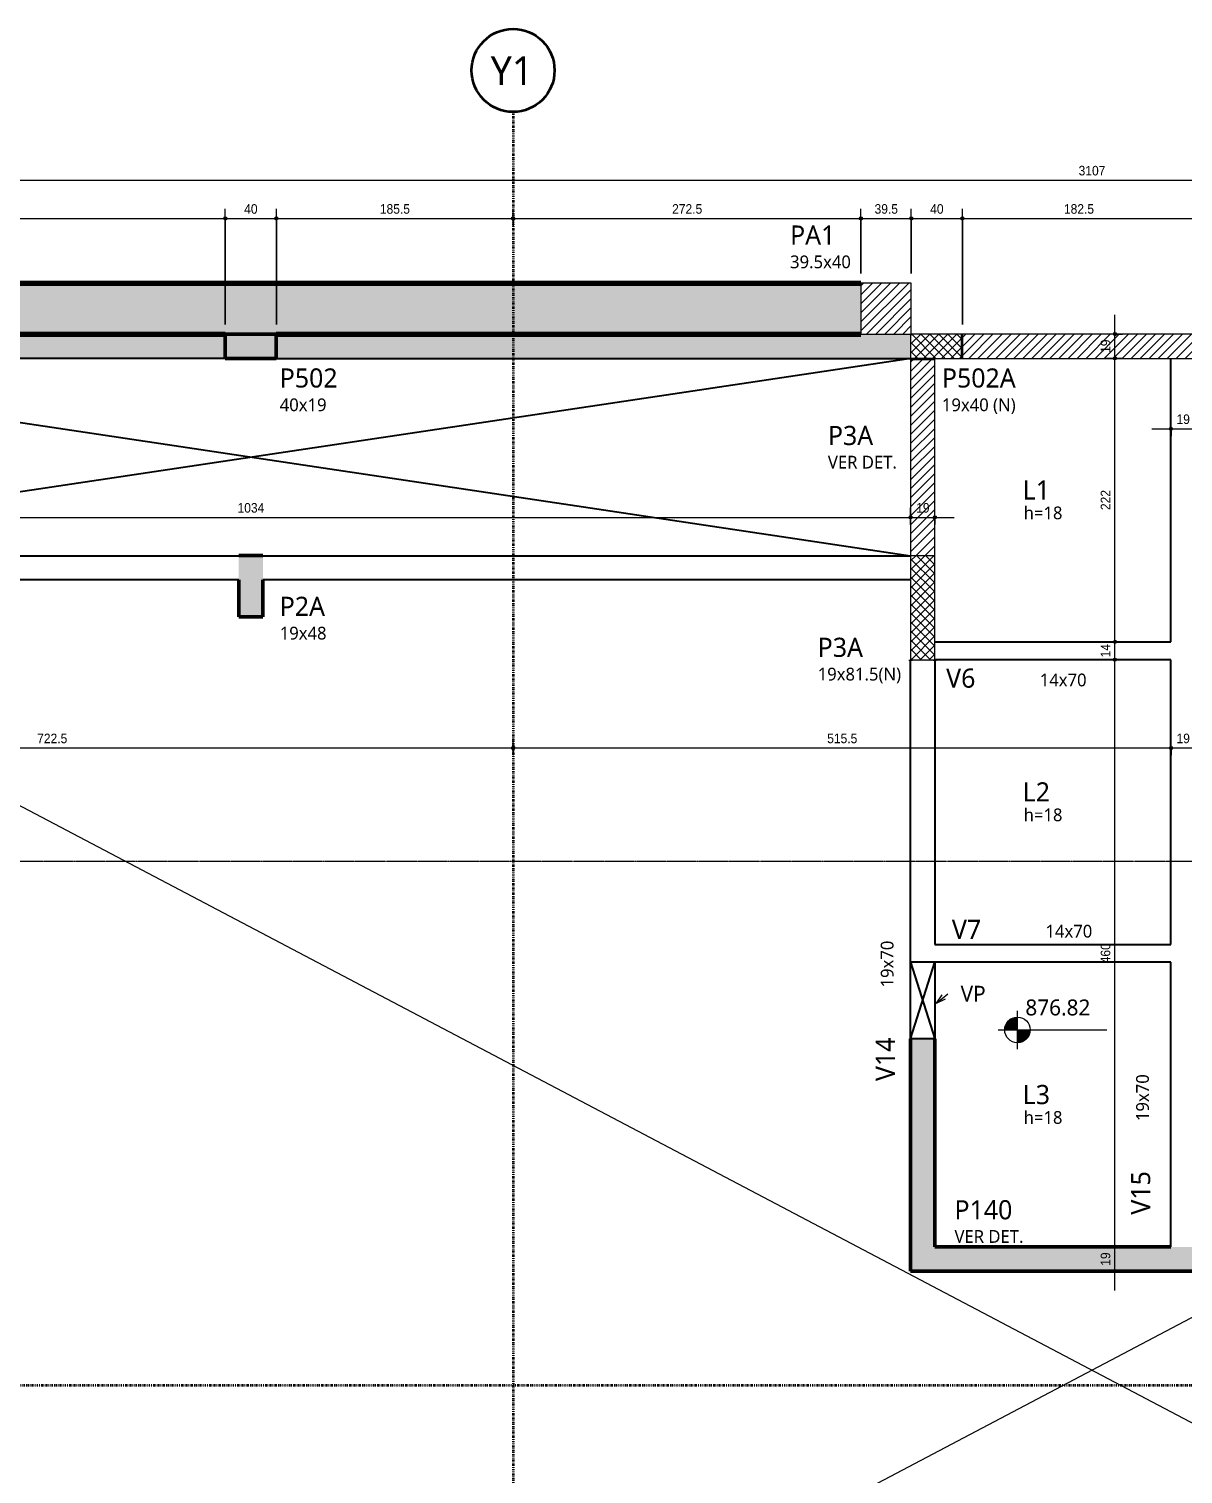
# Model space of a CAD drawing. Header units: centimetres. Extents: x -1706 to 33186, y -3196 to 88081.
# Drawn here: x 12528 to 13433, y -186 to 946 of the extents above; entities that cross this region are included whole.
import ezdxf

# ---------------------------------------------------------------- set-up
doc = ezdxf.new("R2010")
doc.units = ezdxf.units.CM
doc.linetypes.add('Centro de 6 mm', pattern=[1.32, 0.6, -0.24, 0.24, -0.24])
doc.linetypes.add('Dash dot', pattern=[1.5875, 0.635, -0.47625, 0, -0.47625])
for name, color, linetype, lineweight in [('A-ANNO-DIMS', 7, 'Continuous', 9), ('A-ANNO-DIMS-50', 7, 'Continuous', 9), ('A-DETL-GENF', 7, 'Continuous', 18), ('A-DETL-THIN', 7, 'Continuous', 25), ('A-FLOR-IDEN', 7, 'Continuous', 9), ('G-ANNO-DIMS', 7, 'Continuous', 9), ('G-ANNO-SYMB', 7, 'Continuous', 9), ('G-ANNO-TEXT', 7, 'Continuous', 9), ('S-BEAM', 7, 'Continuous', 9), ('S-BEAM-IDEN', 7, 'Continuous', 9), ('S-COLS', 7, 'Continuous', 9), ('S-COLS-IDEN', 7, 'Continuous', 9), ('S-GRID', 7, 'Continuous', 9), ('S-GRID-IDEN', 7, 'Continuous', 9)]:
    doc.layers.add(name, color=color, linetype=linetype, lineweight=lineweight)
doc.layers.add('A-DETL', color=7, linetype='Continuous', lineweight=18, true_color=0x00a600)
doc.styles.add('Arial', font='arial.ttf', dxfattribs={"width": 0.9, "height": 7.5})
doc.styles.add('Gadugi', font='gadugi.ttf', dxfattribs={"height": 12.5})
doc.styles.add('Gadugi_1', font='gadugi.ttf', dxfattribs={"height": 15})
doc.styles.add('Gadugi_2', font='gadugi.ttf', dxfattribs={"height": 10})
doc.styles.add('Gadugi_3', font='gadugi.ttf', dxfattribs={"height": 0.2})
doc.styles.add('Gadugi_4', font='gadugi.ttf', dxfattribs={"height": 22.5})
doc.dimstyles.new('PED_1_5mm_ESQ_1', dxfattribs={"dimscale": 30.48, "dimtxt": 7.651945, "dimasz": 0.328084, "dimexe": 0.246063, "dimexo": 0.246063, "dimgap": 0.049213, "dimtad": 1, "dimdec": 1, "dimrnd": 0.5, "dimdsep": 46, "dimtxsty": 'Arial', "dimblk1": 'DOTSMALL', "dimblk2": 'DOTSMALL', "dimsah": 1, "dimcen": 0.09, "dimdle": 0.492126, "dimazin": 0, "dimtfac": 1, "dimtdec": 4, "dimtix": 1, "dimtmove": 0, "dimatfit": 3, "dimfxl": 1, "dimtvp": 1, "dimtolj": 1, "dimtzin": 0, "dimarcsym": 2})
doc.dimstyles.new('PED_1_5mm_ESQ_2', dxfattribs={"dimscale": 30.48, "dimtxt": 7.651945, "dimasz": 0.328084, "dimexe": 0.246063, "dimexo": 0.246063, "dimgap": 0.049213, "dimtad": 1, "dimdec": 1, "dimrnd": 0.5, "dimdsep": 46, "dimtxsty": 'Arial', "dimblk1": 'DOTSMALL', "dimblk2": 'DOTSMALL', "dimsah": 1, "dimcen": 0.09, "dimdle": 0.492126, "dimazin": 0, "dimtfac": 1, "dimtdec": 4, "dimtix": 1, "dimtmove": 0, "dimatfit": 3, "dimfxl": 1, "dimtvp": 1, "dimtolj": 1, "dimtzin": 0, "dimarcsym": 2})
pattern_1 = [(45, (13566.5326, 0), (-3.535534, 3.535534), [])]
pattern_2 = [(45, (13566.5326, 0), (-3.535534, 3.535534), []), (135, (13566.5326, 0), (-3.535534, -3.535534), [])]

# ---------------------------------------------------------------- blocks, each defined once
blk = doc.blocks.new('PED_TAG_PILAR_R04 - PILAR VER DET_-2523782-PL I 001 - FORMA DO RESERVATÓRIO')
at = {"layer": 'S-COLS-IDEN', "insert": (0.115, -0.633), "char_height": 0.2, "width": 1.37089, "attachment_point": 1, "style": 'Gadugi_3'}
blk.add_mtext('VER DET.', dxfattribs=at)
blk = doc.blocks.new('Elevações de ponto - M_Cota de elevação - Alvo preenchido-10609-PL I 001 - FORMA DO RESERVATÓRIO')
at = {"layer": 'G-ANNO-DIMS'}
h = blk.add_hatch(color=256, dxfattribs=at)
edge = h.paths.add_edge_path(flags=0)
edge.add_line((0, 0), (-0.2, 0))
edge.add_arc((0, 0), 0.2, 90, 180, ccw=False)
edge.add_line((0, 0.2), (0, 0))
h = blk.add_hatch(color=256, dxfattribs=at)
edge = h.paths.add_edge_path(flags=0)
edge.add_line((0, 0), (0.2, 0))
edge.add_arc((0, 0), 0.2, 270, 360, ccw=False)
edge.add_line((0, -0.2), (0, 0))
for p, q in [((0, -0.3), (0, 0.3)), ((-0.3, 0), (1.4, 0))]:
    blk.add_line(p, q, dxfattribs=at)
blk.add_circle((0, 0), 0.2, dxfattribs=at)
blk = doc.blocks.new('Eixo - Y1-2173029-PL I 001 - FORMA DO RESERVATÓRIO')
at = {"layer": 'S-GRID-IDEN', "color": 6, "lineweight": 35, "true_color": 0xff00ff}
blk.add_circle((0, 0), 0.65, dxfattribs=at)
blk = doc.blocks.new('DIMBLOCK196-PL I 001 - FORMA DO RESERVATÓRIO')
at = {"layer": 'A-ANNO-DIMS-50'}
h = blk.add_hatch(color=256, dxfattribs=at)
edge = h.paths.add_edge_path(flags=0)
edge.add_arc((12185.2, 383), 1.25, 0, 360)
h = blk.add_hatch(color=256, dxfattribs=at)
edge = h.paths.add_edge_path(flags=0)
edge.add_arc((12907.7, 383), 1.25, 0, 360)
for p, q in [((12185.2, 377.3), (12185.2, 390.5)), ((12907.7, 377.3), (12907.7, 390.5)), ((12185.2, 383), (12907.7, 383)), ((12185.2, 383), (12185.2, 377.3)), ((12907.7, 383), (12907.7, 377.3))]:
    blk.add_line(p, q, dxfattribs=at)
for centre in [(12185.2, 383), (12907.7, 383)]:
    blk.add_circle(centre, 1.25, dxfattribs=at)
at = {"layer": 'A-ANNO-DIMS-50', "color": 0, "insert": (12534.8, 394.2), "char_height": 7.5, "width": 27.971, "attachment_point": 1, "line_spacing_factor": 0.941778, "style": 'Arial'}
blk.add_mtext('722.5', dxfattribs=at)
blk = doc.blocks.new('_DotSmall')
at = {"color": 0, "linetype": 'ByBlock', "const_width": 0.5}
blk.add_lwpolyline([(-0.0625, 0, 1), (0.0625, 0, 1)], format="xyb", close=True, dxfattribs=at)
blk = doc.blocks.new('DIMBLOCK197-PL I 001 - FORMA DO RESERVATÓRIO')
at = {"layer": 'A-ANNO-DIMS-50'}
h = blk.add_hatch(color=256, dxfattribs=at)
edge = h.paths.add_edge_path(flags=0)
edge.add_arc((12907.7, 383), 1.25, 0, 360)
h = blk.add_hatch(color=256, dxfattribs=at)
edge = h.paths.add_edge_path(flags=0)
edge.add_arc((13423.2, 383), 1.25, 0, 360)
for p, q in [((12907.7, 377.3), (12907.7, 390.5)), ((13423.2, 377.3), (13423.2, 390.5)), ((12907.7, 383), (13423.2, 383)), ((12907.7, 383), (12907.7, 377.3)), ((13423.2, 383), (13423.2, 377.3))]:
    blk.add_line(p, q, dxfattribs=at)
for centre in [(12907.7, 383), (13423.2, 383)]:
    blk.add_circle(centre, 1.25, dxfattribs=at)
at = {"layer": 'A-ANNO-DIMS-50', "color": 0, "insert": (13153.8, 394.2), "char_height": 7.5, "width": 27.971, "attachment_point": 1, "line_spacing_factor": 0.941778, "style": 'Arial'}
blk.add_mtext('515.5', dxfattribs=at)
blk = doc.blocks.new('DIMBLOCK198-PL I 001 - FORMA DO RESERVATÓRIO')
at = {"layer": 'A-ANNO-DIMS-50'}
h = blk.add_hatch(color=256, dxfattribs=at)
edge = h.paths.add_edge_path(flags=0)
edge.add_arc((13423.2, 383), 1.25, 0, 360)
h = blk.add_hatch(color=256, dxfattribs=at)
edge = h.paths.add_edge_path(flags=0)
edge.add_arc((13442.2, 383), 1.25, 0, 360)
for p, q in [((13423.2, 377.3), (13423.2, 390.5)), ((13442.2, 377.3), (13442.2, 390.5)), ((13423.2, 383), (13442.2, 383)), ((13423.2, 383), (13423.2, 377.3)), ((13442.2, 383), (13442.2, 377.3))]:
    blk.add_line(p, q, dxfattribs=at)
for centre in [(13423.2, 383), (13442.2, 383)]:
    blk.add_circle(centre, 1.25, dxfattribs=at)
at = {"layer": 'A-ANNO-DIMS-50', "color": 0, "insert": (13427.5, 394.2), "char_height": 7.5, "width": 12.431, "attachment_point": 1, "line_spacing_factor": 0.941778, "style": 'Arial'}
blk.add_mtext('19', dxfattribs=at)
blk = doc.blocks.new('DIMBLOCK210-PL I 001 - FORMA DO RESERVATÓRIO')
at = {"layer": 'A-ANNO-DIMS-50'}
h = blk.add_hatch(color=256, dxfattribs=at)
edge = h.paths.add_edge_path(flags=0)
edge.add_arc((12185.2, 563.6), 1.25, 0, 360)
h = blk.add_hatch(color=256, dxfattribs=at)
edge = h.paths.add_edge_path(flags=0)
edge.add_arc((13219.2, 563.6), 1.25, 0, 360)
for p, q in [((12185.2, 557.9), (12185.2, 571.1)), ((13219.2, 557.9), (13219.2, 571.1)), ((12185.2, 563.6), (13219.2, 563.6)), ((12185.2, 563.6), (12185.2, 557.9)), ((13219.2, 563.6), (13219.2, 557.9))]:
    blk.add_line(p, q, dxfattribs=at)
for centre in [(12185.2, 563.6), (13219.2, 563.6)]:
    blk.add_circle(centre, 1.25, dxfattribs=at)
at = {"layer": 'A-ANNO-DIMS-50', "color": 0, "insert": (12691.8, 574.8), "char_height": 7.5, "width": 24.863, "attachment_point": 1, "line_spacing_factor": 0.941778, "style": 'Arial'}
blk.add_mtext('1034', dxfattribs=at)
blk = doc.blocks.new('DIMBLOCK211-PL I 001 - FORMA DO RESERVATÓRIO')
at = {"layer": 'A-ANNO-DIMS-50'}
h = blk.add_hatch(color=256, dxfattribs=at)
edge = h.paths.add_edge_path(flags=0)
edge.add_arc((13219.2, 563.6), 1.25, 0, 360)
h = blk.add_hatch(color=256, dxfattribs=at)
edge = h.paths.add_edge_path(flags=0)
edge.add_arc((13238.2, 563.6), 1.25, 0, 360)
for p, q in [((13219.2, 557.9), (13219.2, 571.1)), ((13238.2, 557.9), (13238.2, 571.1)), ((13219.2, 563.6), (13253.2, 563.6)), ((13219.2, 563.6), (13219.2, 557.9)), ((13238.2, 563.6), (13238.2, 557.9))]:
    blk.add_line(p, q, dxfattribs=at)
for centre in [(13219.2, 563.6), (13238.2, 563.6)]:
    blk.add_circle(centre, 1.25, dxfattribs=at)
at = {"layer": 'A-ANNO-DIMS-50', "color": 0, "insert": (13223.5, 574.8), "char_height": 7.5, "width": 12.431, "attachment_point": 1, "line_spacing_factor": 0.941778, "style": 'Arial'}
blk.add_mtext('19', dxfattribs=at)
blk = doc.blocks.new('DIMBLOCK212-PL I 001 - FORMA DO RESERVATÓRIO')
at = {"layer": 'A-ANNO-DIMS-50'}
h = blk.add_hatch(color=256, dxfattribs=at)
edge = h.paths.add_edge_path(flags=0)
edge.add_arc((13423.2, 632.9), 1.25, 0, 360)
h = blk.add_hatch(color=256, dxfattribs=at)
edge = h.paths.add_edge_path(flags=0)
edge.add_arc((13442.2, 632.9), 1.25, 0, 360)
for p, q in [((13423.2, 627.2), (13423.2, 640.4)), ((13442.2, 627.2), (13442.2, 640.4)), ((13408.2, 632.9), (13442.2, 632.9)), ((13423.2, 632.9), (13423.2, 627.2)), ((13442.2, 632.9), (13442.2, 627.2))]:
    blk.add_line(p, q, dxfattribs=at)
for centre in [(13423.2, 632.9), (13442.2, 632.9)]:
    blk.add_circle(centre, 1.25, dxfattribs=at)
at = {"layer": 'A-ANNO-DIMS-50', "color": 0, "insert": (13427.5, 644.2), "char_height": 7.5, "width": 12.431, "attachment_point": 1, "line_spacing_factor": 0.941778, "style": 'Arial'}
blk.add_mtext('19', dxfattribs=at)
blk = doc.blocks.new('DIMBLOCK252-PL I 001 - FORMA DO RESERVATÓRIO')
at = {"layer": 'A-ANNO-DIMS-50'}
h = blk.add_hatch(color=256, dxfattribs=at)
edge = h.paths.add_edge_path(flags=0)
edge.add_arc((13379.3, -7.9), 1.25, 0, 360)
h = blk.add_hatch(color=256, dxfattribs=at)
edge = h.paths.add_edge_path(flags=0)
edge.add_arc((13379.3, -26.9), 1.25, 0, 360)
for p, q in [((13385.1, -7.9), (13371.8, -7.9)), ((13379.3, -41.9), (13379.3, -7.9)), ((13379.3, -7.9), (13385.1, -7.9)), ((13385.1, -26.9), (13371.8, -26.9)), ((13379.3, -26.9), (13385.1, -26.9))]:
    blk.add_line(p, q, dxfattribs=at)
for centre in [(13379.3, -7.9), (13379.3, -26.9)]:
    blk.add_circle(centre, 1.25, dxfattribs=at)
at = {"layer": 'A-ANNO-DIMS-50', "color": 0, "insert": (13368.1, -22.6), "char_height": 7.5, "width": 12.431, "attachment_point": 1, "rotation": 90, "line_spacing_factor": 0.941778, "style": 'Arial'}
blk.add_mtext('19', dxfattribs=at)
blk = doc.blocks.new('DIMBLOCK253-PL I 001 - FORMA DO RESERVATÓRIO')
at = {"layer": 'A-ANNO-DIMS-50'}
h = blk.add_hatch(color=256, dxfattribs=at)
edge = h.paths.add_edge_path(flags=0)
edge.add_arc((13379.3, 452.1), 1.25, 0, 360)
h = blk.add_hatch(color=256, dxfattribs=at)
edge = h.paths.add_edge_path(flags=0)
edge.add_arc((13379.3, -7.9), 1.25, 0, 360)
for p, q in [((13385.1, 452.1), (13371.8, 452.1)), ((13379.3, -7.9), (13379.3, 452.1)), ((13379.3, 452.1), (13385.1, 452.1)), ((13385.1, -7.9), (13371.8, -7.9)), ((13379.3, -7.9), (13385.1, -7.9))]:
    blk.add_line(p, q, dxfattribs=at)
for centre in [(13379.3, 452.1), (13379.3, -7.9)]:
    blk.add_circle(centre, 1.25, dxfattribs=at)
at = {"layer": 'A-ANNO-DIMS-50', "color": 0, "insert": (13368.1, 214.3), "char_height": 7.5, "width": 18.647, "attachment_point": 1, "rotation": 90, "line_spacing_factor": 0.941778, "style": 'Arial'}
blk.add_mtext('460', dxfattribs=at)
blk = doc.blocks.new('DIMBLOCK254-PL I 001 - FORMA DO RESERVATÓRIO')
at = {"layer": 'A-ANNO-DIMS-50'}
h = blk.add_hatch(color=256, dxfattribs=at)
edge = h.paths.add_edge_path(flags=0)
edge.add_arc((13379.3, 466.1), 1.25, 0, 360)
h = blk.add_hatch(color=256, dxfattribs=at)
edge = h.paths.add_edge_path(flags=0)
edge.add_arc((13379.3, 452.1), 1.25, 0, 360)
for p, q in [((13385.1, 466.1), (13371.8, 466.1)), ((13379.3, 452.1), (13379.3, 466.1)), ((13379.3, 466.1), (13385.1, 466.1)), ((13385.1, 452.1), (13371.8, 452.1)), ((13379.3, 452.1), (13385.1, 452.1))]:
    blk.add_line(p, q, dxfattribs=at)
for centre in [(13379.3, 466.1), (13379.3, 452.1)]:
    blk.add_circle(centre, 1.25, dxfattribs=at)
at = {"layer": 'A-ANNO-DIMS-50', "color": 0, "insert": (13368.1, 453.9), "char_height": 7.5, "width": 12.431, "attachment_point": 1, "rotation": 90, "line_spacing_factor": 0.941778, "style": 'Arial'}
blk.add_mtext('14', dxfattribs=at)
blk = doc.blocks.new('DIMBLOCK255-PL I 001 - FORMA DO RESERVATÓRIO')
at = {"layer": 'A-ANNO-DIMS-50'}
h = blk.add_hatch(color=256, dxfattribs=at)
edge = h.paths.add_edge_path(flags=0)
edge.add_arc((13379.3, 688.1), 1.25, 0, 360)
h = blk.add_hatch(color=256, dxfattribs=at)
edge = h.paths.add_edge_path(flags=0)
edge.add_arc((13379.3, 466.1), 1.25, 0, 360)
for p, q in [((13385.1, 688.1), (13371.8, 688.1)), ((13379.3, 466.1), (13379.3, 688.1)), ((13379.3, 688.1), (13385.1, 688.1)), ((13385.1, 466.1), (13371.8, 466.1)), ((13379.3, 466.1), (13385.1, 466.1))]:
    blk.add_line(p, q, dxfattribs=at)
for centre in [(13379.3, 688.1), (13379.3, 466.1)]:
    blk.add_circle(centre, 1.25, dxfattribs=at)
at = {"layer": 'A-ANNO-DIMS-50', "color": 0, "insert": (13368.1, 569.3), "char_height": 7.5, "width": 18.647, "attachment_point": 1, "rotation": 90, "line_spacing_factor": 0.941778, "style": 'Arial'}
blk.add_mtext('222', dxfattribs=at)
blk = doc.blocks.new('DIMBLOCK256-PL I 001 - FORMA DO RESERVATÓRIO')
at = {"layer": 'A-ANNO-DIMS-50'}
h = blk.add_hatch(color=256, dxfattribs=at)
edge = h.paths.add_edge_path(flags=0)
edge.add_arc((13379.3, 707.1), 1.25, 0, 360)
h = blk.add_hatch(color=256, dxfattribs=at)
edge = h.paths.add_edge_path(flags=0)
edge.add_arc((13379.3, 688.1), 1.25, 0, 360)
for p, q in [((13379.3, 688.1), (13379.3, 722.1)), ((13385.1, 707.1), (13371.8, 707.1)), ((13379.3, 707.1), (13385.1, 707.1)), ((13385.1, 688.1), (13371.8, 688.1)), ((13379.3, 688.1), (13385.1, 688.1))]:
    blk.add_line(p, q, dxfattribs=at)
for centre in [(13379.3, 707.1), (13379.3, 688.1)]:
    blk.add_circle(centre, 1.25, dxfattribs=at)
at = {"layer": 'A-ANNO-DIMS-50', "color": 0, "insert": (13368.1, 692.4), "char_height": 7.5, "width": 12.431, "attachment_point": 1, "rotation": 90, "line_spacing_factor": 0.941778, "style": 'Arial'}
blk.add_mtext('19', dxfattribs=at)
blk = doc.blocks.new('DIMBLOCK300-PL I 001 - FORMA DO RESERVATÓRIO')
at = {"layer": 'A-ANNO-DIMS-50'}
h = blk.add_hatch(color=256, dxfattribs=at)
edge = h.paths.add_edge_path(flags=0)
edge.add_arc((12206.2, 797.7), 1.25, 0, 360)
h = blk.add_hatch(color=256, dxfattribs=at)
edge = h.paths.add_edge_path(flags=0)
edge.add_arc((12682.2, 797.7), 1.25, 0, 360)
for p, q in [((12206.2, 714.6), (12206.2, 805.2)), ((12682.2, 714.6), (12682.2, 805.2)), ((12206.2, 797.7), (12682.2, 797.7)), ((12206.2, 797.7), (12206.2, 714.6)), ((12682.2, 797.7), (12682.2, 714.6))]:
    blk.add_line(p, q, dxfattribs=at)
for centre in [(12206.2, 797.7), (12682.2, 797.7)]:
    blk.add_circle(centre, 1.25, dxfattribs=at)
at = {"layer": 'A-ANNO-DIMS-50', "color": 0, "insert": (12436.4, 808.9), "char_height": 7.5, "width": 18.647, "attachment_point": 1, "line_spacing_factor": 0.941778, "style": 'Arial'}
blk.add_mtext('476', dxfattribs=at)
blk = doc.blocks.new('DIMBLOCK301-PL I 001 - FORMA DO RESERVATÓRIO')
at = {"layer": 'A-ANNO-DIMS-50'}
h = blk.add_hatch(color=256, dxfattribs=at)
edge = h.paths.add_edge_path(flags=0)
edge.add_arc((12682.2, 797.7), 1.25, 0, 360)
h = blk.add_hatch(color=256, dxfattribs=at)
edge = h.paths.add_edge_path(flags=0)
edge.add_arc((12722.2, 797.7), 1.25, 0, 360)
for p, q in [((12682.2, 714.6), (12682.2, 805.2)), ((12722.2, 714.6), (12722.2, 805.2)), ((12682.2, 797.7), (12722.2, 797.7)), ((12682.2, 797.7), (12682.2, 714.6)), ((12722.2, 797.7), (12722.2, 714.6))]:
    blk.add_line(p, q, dxfattribs=at)
for centre in [(12682.2, 797.7), (12722.2, 797.7)]:
    blk.add_circle(centre, 1.25, dxfattribs=at)
at = {"layer": 'A-ANNO-DIMS-50', "color": 0, "insert": (12697, 808.9), "char_height": 7.5, "width": 12.431, "attachment_point": 1, "line_spacing_factor": 0.941778, "style": 'Arial'}
blk.add_mtext('40', dxfattribs=at)
blk = doc.blocks.new('DIMBLOCK302-PL I 001 - FORMA DO RESERVATÓRIO')
at = {"layer": 'A-ANNO-DIMS-50'}
h = blk.add_hatch(color=256, dxfattribs=at)
edge = h.paths.add_edge_path(flags=0)
edge.add_arc((12722.2, 797.7), 1.25, 0, 360)
h = blk.add_hatch(color=256, dxfattribs=at)
edge = h.paths.add_edge_path(flags=0)
edge.add_arc((12907.7, 797.7), 1.25, 0, 360)
for p, q in [((12722.2, 714.6), (12722.2, 805.2)), ((12907.7, 791.9), (12907.7, 805.2)), ((12722.2, 797.7), (12907.7, 797.7)), ((12722.2, 797.7), (12722.2, 714.6)), ((12907.7, 797.7), (12907.7, 791.9))]:
    blk.add_line(p, q, dxfattribs=at)
for centre in [(12722.2, 797.7), (12907.7, 797.7)]:
    blk.add_circle(centre, 1.25, dxfattribs=at)
at = {"layer": 'A-ANNO-DIMS-50', "color": 0, "insert": (12803.3, 808.9), "char_height": 7.5, "width": 27.971, "attachment_point": 1, "line_spacing_factor": 0.941778, "style": 'Arial'}
blk.add_mtext('185.5', dxfattribs=at)
blk = doc.blocks.new('DIMBLOCK303-PL I 001 - FORMA DO RESERVATÓRIO')
at = {"layer": 'A-ANNO-DIMS-50'}
h = blk.add_hatch(color=256, dxfattribs=at)
edge = h.paths.add_edge_path(flags=0)
edge.add_arc((12907.7, 797.7), 1.25, 0, 360)
h = blk.add_hatch(color=256, dxfattribs=at)
edge = h.paths.add_edge_path(flags=0)
edge.add_arc((13180.2, 797.7), 1.25, 0, 360)
for p, q in [((12907.7, 791.9), (12907.7, 805.2)), ((13180.2, 754.6), (13180.2, 805.2)), ((12907.7, 797.7), (13180.2, 797.7)), ((12907.7, 797.7), (12907.7, 791.9)), ((13180.2, 797.7), (13180.2, 754.6))]:
    blk.add_line(p, q, dxfattribs=at)
for centre in [(12907.7, 797.7), (13180.2, 797.7)]:
    blk.add_circle(centre, 1.25, dxfattribs=at)
at = {"layer": 'A-ANNO-DIMS-50', "color": 0, "insert": (13032.3, 808.9), "char_height": 7.5, "width": 27.971, "attachment_point": 1, "line_spacing_factor": 0.941778, "style": 'Arial'}
blk.add_mtext('272.5', dxfattribs=at)
blk = doc.blocks.new('DIMBLOCK304-PL I 001 - FORMA DO RESERVATÓRIO')
at = {"layer": 'A-ANNO-DIMS-50'}
h = blk.add_hatch(color=256, dxfattribs=at)
edge = h.paths.add_edge_path(flags=0)
edge.add_arc((13180.2, 797.7), 1.25, 0, 360)
h = blk.add_hatch(color=256, dxfattribs=at)
edge = h.paths.add_edge_path(flags=0)
edge.add_arc((13219.7, 797.7), 1.25, 0, 360)
for p, q in [((13180.2, 754.6), (13180.2, 805.2)), ((13219.7, 754.6), (13219.7, 805.2)), ((13180.2, 797.7), (13219.7, 797.7)), ((13180.2, 797.7), (13180.2, 754.6)), ((13219.7, 797.7), (13219.7, 754.6))]:
    blk.add_line(p, q, dxfattribs=at)
for centre in [(13180.2, 797.7), (13219.7, 797.7)]:
    blk.add_circle(centre, 1.25, dxfattribs=at)
at = {"layer": 'A-ANNO-DIMS-50', "color": 0, "insert": (13190.9, 808.9), "char_height": 7.5, "width": 21.755, "attachment_point": 1, "line_spacing_factor": 0.941778, "style": 'Arial'}
blk.add_mtext('39.5', dxfattribs=at)
blk = doc.blocks.new('DIMBLOCK305-PL I 001 - FORMA DO RESERVATÓRIO')
at = {"layer": 'A-ANNO-DIMS-50'}
h = blk.add_hatch(color=256, dxfattribs=at)
edge = h.paths.add_edge_path(flags=0)
edge.add_arc((13219.7, 797.7), 1.25, 0, 360)
h = blk.add_hatch(color=256, dxfattribs=at)
edge = h.paths.add_edge_path(flags=0)
edge.add_arc((13259.7, 797.7), 1.25, 0, 360)
for p, q in [((13219.7, 754.6), (13219.7, 805.2)), ((13259.7, 714.6), (13259.7, 805.2)), ((13219.7, 797.7), (13259.7, 797.7)), ((13219.7, 797.7), (13219.7, 754.6)), ((13259.7, 797.7), (13259.7, 714.6))]:
    blk.add_line(p, q, dxfattribs=at)
for centre in [(13219.7, 797.7), (13259.7, 797.7)]:
    blk.add_circle(centre, 1.25, dxfattribs=at)
at = {"layer": 'A-ANNO-DIMS-50', "color": 0, "insert": (13234.5, 808.9), "char_height": 7.5, "width": 12.431, "attachment_point": 1, "line_spacing_factor": 0.941778, "style": 'Arial'}
blk.add_mtext('40', dxfattribs=at)
blk = doc.blocks.new('DIMBLOCK306-PL I 001 - FORMA DO RESERVATÓRIO')
at = {"layer": 'A-ANNO-DIMS-50'}
h = blk.add_hatch(color=256, dxfattribs=at)
edge = h.paths.add_edge_path(flags=0)
edge.add_arc((13259.7, 797.7), 1.25, 0, 360)
h = blk.add_hatch(color=256, dxfattribs=at)
edge = h.paths.add_edge_path(flags=0)
edge.add_arc((13442.2, 797.7), 1.25, 0, 360)
for p, q in [((13259.7, 714.6), (13259.7, 805.2)), ((13442.2, 714.6), (13442.2, 805.2)), ((13259.7, 797.7), (13442.2, 797.7)), ((13259.7, 797.7), (13259.7, 714.6)), ((13442.2, 797.7), (13442.2, 714.6))]:
    blk.add_line(p, q, dxfattribs=at)
for centre in [(13259.7, 797.7), (13442.2, 797.7)]:
    blk.add_circle(centre, 1.25, dxfattribs=at)
at = {"layer": 'A-ANNO-DIMS-50', "color": 0, "insert": (13339.3, 808.9), "char_height": 7.5, "width": 27.971, "attachment_point": 1, "line_spacing_factor": 0.941778, "style": 'Arial'}
blk.add_mtext('182.5', dxfattribs=at)
blk = doc.blocks.new('DIMBLOCK315-PL I 001 - FORMA DO RESERVATÓRIO')
at = {"layer": 'A-ANNO-DIMS-50'}
h = blk.add_hatch(color=256, dxfattribs=at)
edge = h.paths.add_edge_path(flags=0)
edge.add_arc((11807.7, 827.7), 1.25, 0, 360)
h = blk.add_hatch(color=256, dxfattribs=at)
edge = h.paths.add_edge_path(flags=0)
edge.add_arc((14914.7, 827.7), 1.25, 0, 360)
for p, q in [((11792.7, 827.7), (14929.7, 827.7)), ((11807.7, 581.1), (11807.7, 835.2)), ((11807.7, 827.7), (11807.7, 581.1)), ((14914.7, 714.6), (14914.7, 835.2)), ((14914.7, 827.7), (14914.7, 714.6))]:
    blk.add_line(p, q, dxfattribs=at)
for centre in [(11807.7, 827.7), (14914.7, 827.7)]:
    blk.add_circle(centre, 1.25, dxfattribs=at)
at = {"layer": 'A-ANNO-DIMS-50', "color": 0, "insert": (13350.8, 838.9), "char_height": 7.5, "width": 24.863, "attachment_point": 1, "line_spacing_factor": 0.941778, "style": 'Arial'}
blk.add_mtext('3107', dxfattribs=at)

msp = doc.modelspace()

# ---------------------------------------------------------------- hatches: boundary and pattern name
at = {"layer": 'A-DETL-GENF', "true_color": 0x808080}
h = msp.add_hatch(dxfattribs=at)
h.set_pattern_fill('FP_1', color=8, style=0, pattern_type=2)
h.set_pattern_definition(pattern_1)
h.paths.add_polyline_path([(13502.68, -955.95), (13542.18, -955.95), (13542.18, -915.95), (13502.68, -915.95)], flags=0)
h.paths.add_polyline_path([(13044.67, -955.95), (13044.67, -915.95), (13005.17, -915.95), (13005.17, -955.95)], flags=0)
h.paths.add_polyline_path([(13717.18, 707.12), (13717.18, 747.12), (13677.68, 747.12), (13677.68, 707.12), (13689.17, 707.12)], flags=0)
h.paths.add_polyline_path([(13219.17, 707.12), (13219.68, 707.12), (13219.68, 747.12), (13180.18, 747.12), (13180.18, 707.12)], flags=0)
h = msp.add_hatch(dxfattribs=at)
h.set_pattern_fill('FP_1', color=8, style=0, pattern_type=2)
h.set_pattern_definition(pattern_1)
h.paths.add_polyline_path([(13219.17, 533.55), (13238.17, 533.55), (13238.17, 688.12), (13219.17, 688.12)], flags=0)
h.paths.add_polyline_path([(13423.17, 688.12), (13442.17, 688.12), (13442.17, 707.12), (13259.68, 707.12), (13259.68, 688.12)], flags=0)
at = {"layer": 'A-DETL-GENF', "true_color": 0x0000ff}
h = msp.add_hatch(dxfattribs=at)
h.set_pattern_fill('FP_2', color=5, style=0, pattern_type=2)
h.set_pattern_definition(pattern_2)
h.paths.add_polyline_path([(13259.68, 688.12), (13259.68, 707.12), (13219.17, 707.12), (13219.17, 688.12), (13238.17, 688.12)], flags=0)
h = msp.add_hatch(dxfattribs=at)
h.set_pattern_fill('FP_2', color=5, style=0, pattern_type=2)
h.set_pattern_definition(pattern_2)
h.paths.add_polyline_path([(13220.43, 452.12), (13238.17, 452.12), (13238.17, 533.55), (13219.17, 533.55), (13219.17, 452.12)], flags=0)
at = {"layer": 'S-BEAM', "true_color": 0xcfa6ff}
for points in [[(12682.17, 707.12), (12682.19, 707.12), (13180.18, 707.12), (13180.18, 747.12), (12166.18, 747.12), (12166.18, 707.12), (12283.17, 707.12)], [(12504.63, 688.12), (12682.17, 688.12), (12682.17, 707.12), (12206.17, 707.12), (12206.17, 688.12), (12445.63, 688.12)], [(13113.31, 688.12), (13219.17, 688.12), (13219.17, 707.12), (12722.17, 707.12), (12722.17, 688.12)]]:
    msp.add_hatch(color=191, dxfattribs=at).paths.add_polyline_path(points, flags=0)
at = {"layer": 'S-COLS', "true_color": 0x808080}
for points in [[(12711.67, 688.12), (12722.17, 688.12), (12722.17, 707.12), (12682.17, 707.12), (12682.17, 688.12)], [(12692.67, 485.65), (12711.67, 485.65), (12711.67, 533.65), (12692.67, 533.65), (12692.67, 514.55)], [(13238.17, 451.12), (13238.17, 452.12), (13219.17, 452.12), (13219.17, 451.12)], [(13442.17, -26.88), (13442.17, -7.88), (13238.17, -7.88), (13238.17, 155.12), (13219.17, 155.12), (13219.17, -26.88), (13423.17, -26.88)]]:
    msp.add_hatch(color=8, dxfattribs=at).paths.add_polyline_path(points, flags=0)

# ---------------------------------------------------------------- linework, layer by layer
at = {"layer": 'A-DETL', "color": 7}
for p, q in [((13219.68, 747.12), (13180.18, 747.12)), ((13180.18, 747.12), (13180.18, 707.12)), ((13219.68, 707.12), (13219.68, 747.12)), ((13180.18, 707.12), (13219.17, 707.12)), ((13259.68, 707.12), (13219.17, 707.12)), ((13219.17, 707.12), (13219.17, 688.12)), ((13442.17, 707.12), (13259.68, 707.12)), ((13259.68, 688.12), (13259.68, 707.12)), ((13219.17, 688.12), (13219.17, 533.55)), ((13219.17, 688.12), (13259.68, 688.12)), ((13238.17, 533.55), (13238.17, 688.12)), ((13259.68, 688.12), (13442.17, 688.12)), ((13238.17, 533.55), (13219.17, 533.55)), ((13219.17, 533.55), (13219.17, 452.12)), ((13238.17, 452.12), (13238.17, 533.55)), ((13219.17, 452.12), (13238.17, 452.12))]:
    msp.add_line(p, q, dxfattribs=at)
at = {"layer": 'A-DETL', "color": 7, "lineweight": 9}
for p, q in [((12185.17, 514.55), (13508.35, -181.88)), ((13659.67, 52.69), (12185.17, -723.38))]:
    msp.add_line(p, q, dxfattribs=at)
at = {"layer": 'A-DETL-THIN', "color": 190, "lineweight": 70, "true_color": 0x8000ff}
for p, q in [((12206.17, 707.12), (12682.17, 707.12)), ((12722.17, 707.12), (13180.17, 707.12))]:
    msp.add_line(p, q, dxfattribs=at)
at = {"layer": 'A-DETL-THIN', "lineweight": 35}
for p, q in [((13259.68, 688.12), (13259.68, 707.12)), ((13219.17, 687.62), (13238.17, 687.62))]:
    msp.add_line(p, q, dxfattribs=at)
at = {"layer": 'A-DETL-THIN'}
for p, q in [((12185.17, 688.12), (13219.17, 533.55)), ((12185.17, 533.55), (13215.82, 687.62)), ((13238.17, 215.12), (13219.17, 215.12)), ((13219.17, 215.12), (13238.17, 155.12)), ((13219.17, 155.12), (13238.17, 215.12))]:
    msp.add_line(p, q, dxfattribs=at)
at = {"layer": 'G-ANNO-SYMB', "linetype": 'Centro de 6 mm'}
msp.add_line((11696.37, 294.37), (15048.94, 294.37), dxfattribs=at)
at = {"layer": 'G-ANNO-TEXT'}
for q in [(13248.21, 190.44), (13243.91, 189.49), (13246.47, 186.39)]:
    msp.add_line((13239.41, 183.16), q, dxfattribs=at)
at = {"layer": 'S-BEAM', "color": 190, "lineweight": 70, "true_color": 0x8000ff}
msp.add_line((12166.18, 747.12), (13180.18, 747.12), dxfattribs=at)
at = {"layer": 'S-BEAM', "lineweight": 25}
for p, q in [((12682.17, 688.12), (12206.17, 688.12)), ((12722.17, 688.12), (13219.17, 688.12)), ((13423.17, 466.12), (13423.17, 688.12)), ((12226.17, 533.55), (12692.67, 533.55)), ((12711.67, 533.55), (13219.17, 533.55)), ((12692.67, 514.55), (12226.17, 514.55)), ((13219.17, 514.55), (12711.67, 514.55)), ((13238.17, 466.12), (13423.17, 466.12)), ((13219.17, 155.12), (13219.17, 451.12)), ((13423.17, 452.12), (13238.17, 452.12)), ((13238.17, 451.12), (13238.17, 229.12)), ((13423.17, 229.12), (13423.17, 452.12)), ((13238.17, 229.12), (13423.17, 229.12)), ((13238.17, 215.12), (13238.17, 155.12)), ((13423.17, 215.12), (13238.17, 215.12)), ((13423.17, -7.88), (13423.17, 215.12)), ((13238.17, 155.12), (13219.17, 155.12))]:
    msp.add_line(p, q, dxfattribs=at)
at = {"layer": 'S-COLS', "lineweight": 50}
for p, q in [((12682.17, 707.12), (12722.17, 707.12)), ((12682.17, 688.12), (12682.17, 707.12)), ((12722.17, 707.12), (12722.17, 688.12)), ((12722.17, 688.12), (12682.17, 688.12)), ((12692.67, 533.55), (12692.67, 533.65)), ((12692.67, 533.65), (12711.67, 533.65)), ((12711.67, 533.65), (12711.67, 533.55)), ((12692.67, 485.65), (12692.67, 514.55)), ((12711.67, 514.55), (12711.67, 485.65)), ((12711.67, 485.65), (12692.67, 485.65)), ((13219.17, 451.12), (13219.17, 452.12)), ((13238.17, 452.12), (13238.17, 451.12)), ((13219.17, -26.88), (13219.17, 155.12)), ((13238.17, 155.12), (13238.17, -7.88)), ((13238.17, -7.88), (13423.17, -7.88)), ((13442.17, -26.88), (13219.17, -26.88))]:
    msp.add_line(p, q, dxfattribs=at)
at = {"layer": 'S-GRID', "color": 6, "linetype": 'Dash dot', "lineweight": 35, "true_color": 0xff00ff}
msp.add_line((12907.67, 881.16), (12907.67, -1051.7), dxfattribs=at)
at = {"layer": 'S-GRID', "color": 152, "linetype": 'Dash dot', "lineweight": 35, "true_color": 0x0070c0}
msp.add_line((15861.3, -116.45), (11702.55, -116.45), dxfattribs=at)

# ---------------------------------------------------------------- block references
at = {"layer": 'G-ANNO-DIMS', "xscale": 49.99999999999998, "yscale": 49.99999999999998, "zscale": 49.99999999999998}
msp.add_blockref('Elevações de ponto - M_Cota de elevação - Alvo preenchido-10609-PL I 001 - FORMA DO RESERVATÓRIO', (13302.86, 162.15), dxfattribs=at)
at = {"layer": 'S-COLS-IDEN', "xscale": 49.99999999999998, "yscale": 49.99999999999998, "zscale": 49.99999999999998}
for p in [(13148.62, 643.47), (13247.8, 37.01)]:
    msp.add_blockref('PED_TAG_PILAR_R04 - PILAR VER DET_-2523782-PL I 001 - FORMA DO RESERVATÓRIO', p, dxfattribs=at)
at = {"layer": 'S-GRID-IDEN', "color": 6, "true_color": 0xff00ff, "xscale": 49.99999999999998, "yscale": 49.99999999999998, "zscale": 49.99999999999998, "rotation": 180}
msp.add_blockref('Eixo - Y1-2173029-PL I 001 - FORMA DO RESERVATÓRIO', (12907.67, 913.66), dxfattribs=at)

# ---------------------------------------------------------------- texts
at = {"layer": 'A-FLOR-IDEN', "attachment_point": 1}
for s, insert, char_height, width, style in [('L1', (13306.96, 592.55), 15, 26.0548, 'Gadugi_1'), ('h=18', (13307.74, 572.08), 10, 39.6835, 'Gadugi_2'), ('L2', (13306.96, 356.05), 15, 26.0548, 'Gadugi_1'), ('h=18', (13307.74, 335.58), 10, 39.6835, 'Gadugi_2'), ('L3', (13306.96, 119.05), 15, 26.0548, 'Gadugi_1'), ('h=18', (13307.74, 98.58), 10, 39.6835, 'Gadugi_2')]:
    msp.add_mtext(s, dxfattribs=dict(at, insert=insert, char_height=char_height, width=width, style=style))
at = {"layer": 'G-ANNO-DIMS', "insert": (13309.08, 185.98), "char_height": 12.5, "width": 61.2919, "attachment_point": 1, "line_spacing_factor": 1.02016, "style": 'Gadugi'}
msp.add_mtext('876.82', dxfattribs=at)
at = {"layer": 'G-ANNO-TEXT', "insert": (13258.37, 196.69), "char_height": 12.5, "width": 25.2532, "attachment_point": 1, "style": 'Gadugi'}
msp.add_mtext('VP', dxfattribs=at)
at = {"layer": 'S-BEAM-IDEN', "attachment_point": 1}
for s, insert, char_height, width, style in [('V6', (13247.02, 445.15), 15, 30.0633, 'Gadugi_1'), ('14x70', (13320.32, 441.22), 10, 44.8945, 'Gadugi_2'), ('V7', (13251.5, 248.39), 15, 30.0633, 'Gadugi_1'), ('14x70', (13324.8, 244.46), 10, 44.8945, 'Gadugi_2')]:
    msp.add_mtext(s, dxfattribs=dict(at, insert=insert, char_height=char_height, width=width, style=style))
at = {"layer": 'S-BEAM-IDEN', "attachment_point": 1, "rotation": 90}
for s, insert, char_height, width, style in [('19x70', (13195.75, 195.37), 10, 44.8945, 'Gadugi_2'), ('V14', (13191.81, 122.07), 15, 44.0928, 'Gadugi_1'), ('19x70', (13395.83, 90.75), 10, 44.8945, 'Gadugi_2'), ('V15', (13391.9, 17.45), 15, 44.0928, 'Gadugi_1')]:
    msp.add_mtext(s, dxfattribs=dict(at, insert=insert, char_height=char_height, width=width, style=style))
at = {"layer": 'S-COLS-IDEN', "attachment_point": 1}
for s, insert, char_height, width, style in [('PA1', (13124.72, 792.2), 15, 44.8945, 'Gadugi_1'), ('39.5x40', (13124.72, 768.71), 10, 57.7215, 'Gadugi_2'), ('P502', (12724.85, 680.25), 15, 56.519, 'Gadugi_1'), ('P502A', (13243.68, 680.25), 15, 72.9536, 'Gadugi_1'), ('40x19', (12724.85, 656.76), 10, 44.8945, 'Gadugi_2'), ('19x40 (N)', (13243.68, 656.76), 10, 72.9536, 'Gadugi_2'), ('P3A', (13154.36, 635.24), 15, 44.8945, 'Gadugi_1'), ('P2A', (12724.85, 501.41), 15, 44.8945, 'Gadugi_1'), ('19x48', (12724.85, 477.92), 10, 44.8945, 'Gadugi_2'), ('P3A', (13146.36, 469.31), 15, 44.8945, 'Gadugi_1'), ('19x81.5(N)', (13146.36, 445.82), 10, 80.9704, 'Gadugi_2'), ('P140', (13253.54, 28.78), 15, 56.519, 'Gadugi_1')]:
    msp.add_mtext(s, dxfattribs=dict(at, insert=insert, char_height=char_height, width=width, style=style))
at = {"layer": 'S-GRID-IDEN', "color": 6, "true_color": 0xff00ff, "insert": (12890.15, 924.71), "char_height": 22.5, "width": 42.0886, "attachment_point": 1, "style": 'Gadugi_4'}
msp.add_mtext('Y1', dxfattribs=at)

# ---------------------------------------------------------------- dimensions: what is measured, and where the dimension line sits
at = {"layer": 'A-ANNO-DIMS'}
for base, p1, p2, dimstyle, override, picture, middle in [((14914.68, 827.67), (11807.67, 573.55), (14914.68, 707.12), 'PED_1_5mm_ESQ_2', {"dimpost": '<>', "dimfxl": 3109.877487}, 'DIMBLOCK315-PL I 001 - FORMA DO RESERVATÓRIO', (13361.18, 833.01)), ((12682.17, 797.67), (12206.17, 707.12), (12682.17, 707.12), 'PED_1_5mm_ESQ_2', {"dimpost": '<>', "dimfxl": 476.000009}, 'DIMBLOCK300-PL I 001 - FORMA DO RESERVATÓRIO', (12444.17, 803)), ((12722.17, 797.67), (12682.17, 707.12), (12722.17, 707.12), 'PED_1_5mm_ESQ_2', {"dimpost": '<>', "dimfxl": 40}, 'DIMBLOCK301-PL I 001 - FORMA DO RESERVATÓRIO', (12702.17, 803)), ((12907.67, 797.67), (12722.17, 707.12), (12907.67, 799.44), 'PED_1_5mm_ESQ_2', {"dimpost": '<>', "dimfxl": 207.208883}, 'DIMBLOCK302-PL I 001 - FORMA DO RESERVATÓRIO', (12814.92, 803)), ((13180.18, 797.67), (12907.67, 799.44), (13180.18, 747.12), 'PED_1_5mm_ESQ_2', {"dimpost": '<>', "dimfxl": 277.489977}, 'DIMBLOCK303-PL I 001 - FORMA DO RESERVATÓRIO', (13043.93, 803)), ((13219.68, 797.67), (13180.18, 747.12), (13219.68, 747.12), 'PED_1_5mm_ESQ_2', {"dimpost": '<>', "dimfxl": 39.5}, 'DIMBLOCK304-PL I 001 - FORMA DO RESERVATÓRIO', (13199.93, 803.01)), ((13259.68, 797.67), (13219.68, 747.12), (13259.68, 707.12), 'PED_1_5mm_ESQ_2', {"dimpost": '<>', "dimfxl": 56.568543}, 'DIMBLOCK305-PL I 001 - FORMA DO RESERVATÓRIO', (13239.68, 803)), ((13442.17, 797.67), (13259.68, 707.12), (13442.17, 707.12), 'PED_1_5mm_ESQ_2', {"dimpost": '<>', "dimfxl": 182.483172}, 'DIMBLOCK306-PL I 001 - FORMA DO RESERVATÓRIO', (13350.93, 803)), ((13442.17, 632.94), (13423.17, 634.71), (13442.17, 634.71), 'PED_1_5mm_ESQ_1', {"dimpost": '<>', "dimfxl": 19}, 'DIMBLOCK212-PL I 001 - FORMA DO RESERVATÓRIO', (13432.67, 638.27)), ((13219.17, 563.6), (12185.17, 565.36), (13219.17, 565.36), 'PED_1_5mm_ESQ_1', {"dimpost": '<>', "dimfxl": 1034.000009}, 'DIMBLOCK210-PL I 001 - FORMA DO RESERVATÓRIO', (12702.17, 568.93)), ((13238.17, 563.6), (13219.17, 565.36), (13238.17, 565.36), 'PED_1_5mm_ESQ_1', {"dimpost": '<>', "dimfxl": 19}, 'DIMBLOCK211-PL I 001 - FORMA DO RESERVATÓRIO', (13228.67, 568.93)), ((12907.67, 382.99), (12185.17, 384.76), (12907.67, 384.76), 'PED_1_5mm_ESQ_1', {"dimpost": '<>', "dimfxl": 722.504528}, 'DIMBLOCK196-PL I 001 - FORMA DO RESERVATÓRIO', (12546.42, 388.32)), ((13423.17, 382.99), (12907.67, 384.76), (13423.17, 384.76), 'PED_1_5mm_ESQ_1', {"dimpost": '<>', "dimfxl": 515.49548}, 'DIMBLOCK197-PL I 001 - FORMA DO RESERVATÓRIO', (13165.42, 388.32)), ((13442.17, 382.99), (13423.17, 384.76), (13442.17, 384.76), 'PED_1_5mm_ESQ_1', {"dimpost": '<>', "dimfxl": 19}, 'DIMBLOCK198-PL I 001 - FORMA DO RESERVATÓRIO', (13432.67, 388.32))]:
    dim = msp.add_linear_dim(base=base, p1=p1, p2=p2, dimstyle=dimstyle, override=override, dxfattribs=at)
    dim.commit()
    dim.dimension.update_dxf_attribs({"geometry": picture, "text_midpoint": middle})
for base, p1, p2, override, picture, middle in [((13379.32, 707.12), (13377.55, 688.12), (13377.55, 707.12), {"dimpost": '<>', "dimfxl": 19}, 'DIMBLOCK256-PL I 001 - FORMA DO RESERVATÓRIO', (13373.99, 697.62)), ((13379.32, 688.12), (13377.55, 466.12), (13377.55, 688.12), {"dimpost": '<>', "dimfxl": 222.000019}, 'DIMBLOCK255-PL I 001 - FORMA DO RESERVATÓRIO', (13374.05, 577.12)), ((13379.32, 466.12), (13377.55, 452.12), (13377.55, 466.12), {"dimpost": '<>', "dimfxl": 14}, 'DIMBLOCK254-PL I 001 - FORMA DO RESERVATÓRIO', (13374.05, 459.12)), ((13379.32, 452.12), (13377.55, -7.88), (13377.55, 452.12), {"dimpost": '<>', "dimfxl": 460}, 'DIMBLOCK253-PL I 001 - FORMA DO RESERVATÓRIO', (13373.99, 222.12)), ((13379.32, -7.88), (13377.55, -26.88), (13377.55, -7.88), {"dimpost": '<>', "dimfxl": 19}, 'DIMBLOCK252-PL I 001 - FORMA DO RESERVATÓRIO', (13373.99, -17.38))]:
    dim = msp.add_linear_dim(base=base, p1=p1, p2=p2, angle=90, dimstyle='PED_1_5mm_ESQ_1', override=override, dxfattribs=at)
    dim.commit()
    dim.dimension.update_dxf_attribs({"geometry": picture, "text_midpoint": middle})

doc.saveas('drawing.dxf')
